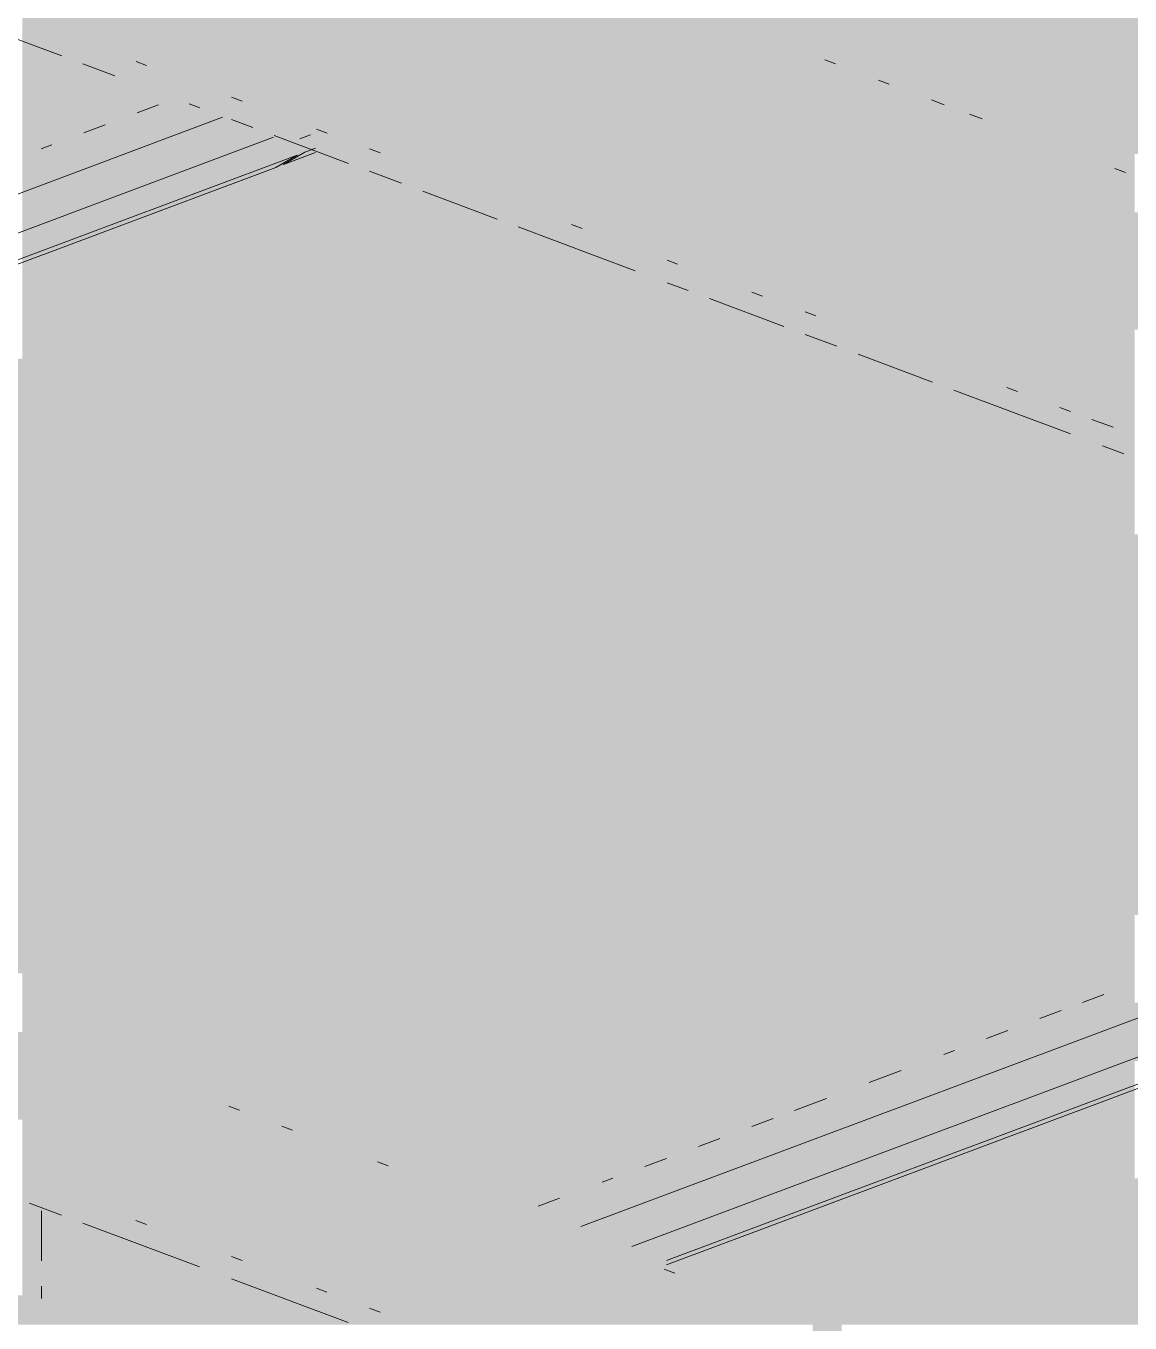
# Paper-space layout '03 3D Building and Roof' of a CAD drawing. Header units: millimetres. Extents: x 5 to 415, y 5 to 292.
# Drawn here: x 116.59 to 123.06, y 69.84 to 77.43 of the extents above; entities that cross this region are included whole.
import ezdxf

# ---------------------------------------------------------------- set-up
doc = ezdxf.new("R2010")
doc.units = ezdxf.units.MM
doc.layers.add('EXISTING', color=7, linetype='Continuous')
doc.layers.add('IMAGES', color=7, linetype='Continuous')

# ---------------------------------------------------------------- blocks, each defined once
blk = doc.blocks.new('SHEET_03')
at = {"layer": 'EXISTING', "color": 250, "lineweight": 9}
for p, q in [((116.8033, 77.259), (116.368, 77.4221)), ((117.1141, 77.1426), (116.9276, 77.2124)), ((117.2385, 77.2271), (117.3007, 77.2038)), ((121.3337, 77.2124), (121.2707, 77.236)), ((121.6482, 77.0946), (121.5853, 77.1181)), ((117.2455, 76.9255), (117.3705, 76.9723)), ((117.6116, 76.9562), (117.5494, 76.9795)), ((117.7981, 77.0175), (117.8603, 76.9942)), ((121.8967, 77.0015), (121.9708, 76.9737)), ((110.1225, 74.0445), (117.7454, 76.9001)), ((117.9225, 76.8398), (117.7981, 76.8863)), ((122.1189, 76.9182), (122.193, 76.8905)), ((116.9331, 76.8085), (117.058, 76.8553)), ((118.2955, 76.8311), (118.3577, 76.8078)), ((118.043, 76.7831), (110.4826, 73.951)), ((116.6831, 76.7149), (116.7456, 76.7383)), ((118.4821, 76.6301), (118.0468, 76.7932)), ((118.1976, 76.7745), (118.2601, 76.7979)), ((110.6223, 73.8464), (118.1827, 76.6786)), ((118.1827, 76.6786), (118.0578, 76.6063)), ((118.1022, 76.623), (118.2272, 76.6952)), ((118.1022, 76.623), (118.2896, 76.6932)), ((118.2272, 76.6952), (118.2897, 76.7186)), ((118.6064, 76.7147), (118.6686, 76.6914)), ((110.6848, 73.8444), (118.0578, 76.6063)), ((118.7929, 76.5137), (118.6064, 76.5836)), ((123.0322, 76.5761), (122.9693, 76.5997)), ((119.3525, 76.304), (118.9173, 76.4671)), ((119.7878, 76.2721), (119.85, 76.2488)), ((120.1609, 76.0012), (119.4769, 76.2575)), ((120.3474, 76.0625), (120.4096, 76.0392)), ((120.4717, 75.8848), (120.3474, 75.9314)), ((121.0313, 75.6752), (120.5961, 75.8382)), ((120.8448, 75.8761), (120.907, 75.8528)), ((121.1557, 75.7597), (121.2179, 75.7364)), ((121.3422, 75.5587), (121.1557, 75.6286)), ((121.9018, 75.3491), (121.4666, 75.5121)), ((122.7101, 75.0463), (122.0262, 75.3025)), ((122.3371, 75.3171), (122.3993, 75.2938)), ((122.648, 75.2007), (122.7101, 75.1774)), ((122.8345, 75.1308), (122.9589, 75.0842)), ((123.021, 74.9298), (122.8967, 74.9764)), ((119.8436, 70.4029), (127.529, 73.2819)), ((127.8267, 73.165), (120.1413, 70.286)), ((120.3435, 70.2048), (127.9039, 73.037)), ((120.3435, 70.1794), (127.7789, 72.9647)), ((122.7803, 71.7157), (122.9053, 71.7625)), ((122.5304, 71.6221), (122.6553, 71.6689)), ((122.2179, 71.505), (122.3429, 71.5518)), ((121.968, 71.4114), (122.0305, 71.4348)), ((121.5306, 71.2476), (121.7181, 71.3178)), ((117.8443, 71.0846), (117.7821, 71.1079)), ((121.0933, 71.0837), (121.2807, 71.1539)), ((120.8433, 70.9901), (120.9683, 71.0369)), ((118.1552, 70.9681), (118.093, 70.9914)), ((120.5309, 70.8731), (120.6559, 70.9199)), ((120.2185, 70.756), (120.3435, 70.8028)), ((118.7148, 70.7585), (118.6526, 70.7818)), ((119.9686, 70.6624), (120.0311, 70.6858)), ((116.8021, 70.4699), (116.6156, 70.5398)), ((119.5937, 70.522), (119.7186, 70.5688)), ((116.6844, 70.4947), (116.6844, 70.2017)), ((117.6104, 70.1671), (116.9264, 70.4233)), ((117.2373, 70.438), (117.2995, 70.4147)), ((117.7969, 70.2284), (117.8591, 70.2051)), ((120.3936, 70.1296), (120.3314, 70.1529)), ((116.6844, 70.0551), (116.6844, 69.9819)), ((118.4809, 69.841), (117.7969, 70.0972)), ((118.2944, 70.042), (118.3565, 70.0187)), ((118.6052, 69.9256), (118.6674, 69.9023))]:
    blk.add_line(p, q, dxfattribs=at)
at = {"layer": 'IMAGES', "color": 7}
for points in [[(121.7136, 77.3714), (121.885, 77.3714), (121.7136, 77.7143), (121.885, 77.7143)], [(116.5727, 77.3714), (116.9155, 77.3714), (116.5727, 77.5429), (116.9155, 77.5429)], [(116.9155, 77.3714), (117.0868, 77.3714), (116.9155, 77.5429), (117.0868, 77.5429)], [(117.0868, 77.3714), (117.2582, 77.3714), (117.0868, 77.5429), (117.2582, 77.5429)], [(117.2582, 77.3714), (117.7723, 77.3714), (117.2582, 77.5429), (117.7723, 77.5429)], [(117.7723, 77.2), (117.9436, 77.2), (117.7723, 77.5429), (117.9436, 77.5429)], [(117.9436, 77.3714), (119.6573, 77.3714), (117.9436, 77.5429), (119.6573, 77.5429)], [(119.6573, 77.3714), (119.8286, 77.3714), (119.6573, 77.5429), (119.8286, 77.5429)], [(119.8286, 77.3714), (120, 77.3714), (119.8286, 77.5429), (120, 77.5429)], [(120, 77.3714), (120.1714, 77.3714), (120, 77.5429), (120.1714, 77.5429)], [(120.1714, 77.3714), (120.3427, 77.3714), (120.1714, 77.5429), (120.3427, 77.5429)], [(120.3427, 77.3714), (120.5141, 77.3714), (120.3427, 77.5429), (120.5141, 77.5429)], [(120.5141, 77.3714), (120.6855, 77.3714), (120.5141, 77.5429), (120.6855, 77.5429)], [(120.6855, 77.3714), (120.8568, 77.3714), (120.6855, 77.5429), (120.8568, 77.5429)], [(120.8568, 77.3714), (121.0282, 77.3714), (120.8568, 77.5429), (121.0282, 77.5429)], [(121.0282, 77.3714), (121.5423, 77.3714), (121.0282, 77.5429), (121.5423, 77.5429)], [(121.5423, 77.3714), (121.7136, 77.3714), (121.5423, 77.5429), (121.7136, 77.5429)], [(121.885, 77.3714), (122.2277, 77.3714), (121.885, 77.5429), (122.2277, 77.5429)], [(122.2277, 77.3714), (122.3991, 77.3714), (122.2277, 77.5429), (122.3991, 77.5429)], [(122.3991, 77.2), (124.2841, 77.2), (122.3991, 77.5429), (124.2841, 77.5429)], [(116.5727, 77.2), (116.7441, 77.2), (116.5727, 77.3714), (116.7441, 77.3714)], [(116.7441, 77.2), (116.9155, 77.2), (116.7441, 77.3714), (116.9155, 77.3714)], [(116.9155, 77.2), (117.0868, 77.2), (116.9155, 77.3714), (117.0868, 77.3714)], [(117.0868, 77.2), (117.2582, 77.2), (117.0868, 77.3714), (117.2582, 77.3714)], [(117.2582, 77.2), (117.4296, 77.2), (117.2582, 77.3714), (117.4296, 77.3714)], [(117.4296, 77.2), (117.6009, 77.2), (117.4296, 77.3714), (117.6009, 77.3714)], [(117.6009, 77.2), (117.7723, 77.2), (117.6009, 77.3714), (117.7723, 77.3714)], [(117.9436, 77.2), (118.115, 77.2), (117.9436, 77.3714), (118.115, 77.3714)], [(118.115, 77.2), (118.2864, 77.2), (118.115, 77.3714), (118.2864, 77.3714)], [(118.2864, 77.2), (118.4577, 77.2), (118.2864, 77.3714), (118.4577, 77.3714)], [(118.4577, 77.2), (120, 77.2), (118.4577, 77.3714), (120, 77.3714)], [(120, 77.2), (120.1714, 77.2), (120, 77.3714), (120.1714, 77.3714)], [(120.1714, 77.2), (120.3427, 77.2), (120.1714, 77.3714), (120.3427, 77.3714)], [(120.3427, 77.2), (120.5141, 77.2), (120.3427, 77.3714), (120.5141, 77.3714)], [(120.5141, 77.2), (120.6855, 77.2), (120.5141, 77.3714), (120.6855, 77.3714)], [(120.6855, 77.2), (121.0282, 77.2), (120.6855, 77.3714), (121.0282, 77.3714)], [(121.0282, 77.2), (121.3709, 77.2), (121.0282, 77.3714), (121.3709, 77.3714)], [(121.3709, 77.2), (121.5423, 77.2), (121.3709, 77.3714), (121.5423, 77.3714)], [(121.5423, 77.2), (121.885, 77.2), (121.5423, 77.3714), (121.885, 77.3714)], [(121.885, 77.2), (122.0564, 77.2), (121.885, 77.3714), (122.0564, 77.3714)], [(122.0564, 77.2), (122.2277, 77.2), (122.0564, 77.3714), (122.2277, 77.3714)], [(122.2277, 77.2), (122.3991, 77.2), (122.2277, 77.3714), (122.3991, 77.3714)], [(116.5727, 77.0286), (116.9155, 77.0286), (116.5727, 77.2), (116.9155, 77.2)], [(116.9155, 77.0286), (117.2582, 77.0286), (116.9155, 77.2), (117.2582, 77.2)], [(117.2582, 77.0286), (117.6009, 77.0286), (117.2582, 77.2), (117.6009, 77.2)], [(117.6009, 77.0286), (117.7723, 77.0286), (117.6009, 77.2), (117.7723, 77.2)], [(117.7723, 77.0286), (117.9436, 77.0286), (117.7723, 77.2), (117.9436, 77.2)], [(117.9436, 77.0286), (118.6291, 77.0286), (117.9436, 77.2), (118.6291, 77.2)], [(118.6291, 77.0286), (118.8005, 77.0286), (118.6291, 77.2), (118.8005, 77.2)], [(118.8005, 77.0286), (118.9718, 77.0286), (118.8005, 77.2), (118.9718, 77.2)], [(118.9718, 77.0286), (120.6855, 77.0286), (118.9718, 77.2), (120.6855, 77.2)], [(120.6855, 77.0286), (120.8568, 77.0286), (120.6855, 77.2), (120.8568, 77.2)], [(120.8568, 77.0286), (121.0282, 77.0286), (120.8568, 77.2), (121.0282, 77.2)], [(121.0282, 77.0286), (121.1995, 77.0286), (121.0282, 77.2), (121.1995, 77.2)], [(121.1995, 77.0286), (121.3709, 77.0286), (121.1995, 77.2), (121.3709, 77.2)], [(121.3709, 77.0286), (121.885, 77.0286), (121.3709, 77.2), (121.885, 77.2)], [(121.885, 77.0286), (122.0564, 77.0286), (121.885, 77.2), (122.0564, 77.2)], [(122.0564, 77.0286), (122.2277, 77.0286), (122.0564, 77.2), (122.2277, 77.2)], [(122.2277, 77.0286), (124.2841, 77.0286), (122.2277, 77.2), (124.2841, 77.2)], [(116.5727, 76.8571), (116.7441, 76.8571), (116.5727, 77.0286), (116.7441, 77.0286)], [(116.7441, 76.8571), (117.0868, 76.8571), (116.7441, 77.0286), (117.0868, 77.0286)], [(117.0868, 76.8571), (117.2582, 76.8571), (117.0868, 77.0286), (117.2582, 77.0286)], [(117.2582, 76.8571), (117.4296, 76.8571), (117.2582, 77.0286), (117.4296, 77.0286)], [(117.4296, 76.8571), (117.6009, 76.8571), (117.4296, 77.0286), (117.6009, 77.0286)], [(117.6009, 76.8571), (117.7723, 76.8571), (117.6009, 77.0286), (117.7723, 77.0286)], [(117.7723, 76.8571), (117.9436, 76.8571), (117.7723, 77.0286), (117.9436, 77.0286)], [(117.9436, 76.8571), (118.2864, 76.8571), (117.9436, 77.0286), (118.2864, 77.0286)], [(118.2864, 76.8571), (118.4577, 76.8571), (118.2864, 77.0286), (118.4577, 77.0286)], [(118.4577, 76.8571), (118.6291, 76.8571), (118.4577, 77.0286), (118.6291, 77.0286)], [(118.6291, 76.8571), (118.9718, 76.8571), (118.6291, 77.0286), (118.9718, 77.0286)], [(118.9718, 76.6857), (119.1432, 76.6857), (118.9718, 77.0286), (119.1432, 77.0286)], [(119.1432, 76.8571), (119.3145, 76.8571), (119.1432, 77.0286), (119.3145, 77.0286)], [(119.3145, 76.8571), (121.0282, 76.8571), (119.3145, 77.0286), (121.0282, 77.0286)], [(121.0282, 76.8571), (121.1995, 76.8571), (121.0282, 77.0286), (121.1995, 77.0286)], [(121.1995, 76.8571), (121.3709, 76.8571), (121.1995, 77.0286), (121.3709, 77.0286)], [(121.3709, 76.8571), (121.5423, 76.8571), (121.3709, 77.0286), (121.5423, 77.0286)], [(121.5423, 76.8571), (121.7136, 76.8571), (121.5423, 77.0286), (121.7136, 77.0286)], [(121.7136, 76.8571), (121.885, 76.8571), (121.7136, 77.0286), (121.885, 77.0286)], [(121.885, 76.8571), (122.0564, 76.8571), (121.885, 77.0286), (122.0564, 77.0286)], [(122.0564, 76.8571), (122.2277, 76.8571), (122.0564, 77.0286), (122.2277, 77.0286)], [(122.2277, 76.8571), (122.3991, 76.8571), (122.2277, 77.0286), (122.3991, 77.0286)], [(122.3991, 76.8571), (122.5704, 76.8571), (122.3991, 77.0286), (122.5704, 77.0286)], [(122.5704, 76.8571), (122.7418, 76.8571), (122.5704, 77.0286), (122.7418, 77.0286)], [(122.7418, 76.8571), (124.2841, 76.8571), (122.7418, 77.0286), (124.2841, 77.0286)], [(116.5727, 76.6857), (116.9155, 76.6857), (116.5727, 76.8571), (116.9155, 76.8571)], [(116.9155, 76.6857), (117.0868, 76.6857), (116.9155, 76.8571), (117.0868, 76.8571)], [(117.0868, 76.6857), (117.4296, 76.6857), (117.0868, 76.8571), (117.4296, 76.8571)], [(117.4296, 76.5143), (117.7723, 76.5143), (117.4296, 76.8571), (117.7723, 76.8571)], [(117.7723, 76.6857), (117.9436, 76.6857), (117.7723, 76.8571), (117.9436, 76.8571)], [(117.9436, 76.6857), (118.115, 76.6857), (117.9436, 76.8571), (118.115, 76.8571)], [(118.115, 76.6857), (118.2864, 76.6857), (118.115, 76.8571), (118.2864, 76.8571)], [(118.2864, 76.6857), (118.4577, 76.6857), (118.2864, 76.8571), (118.4577, 76.8571)], [(118.4577, 76.6857), (118.6291, 76.6857), (118.4577, 76.8571), (118.6291, 76.8571)], [(118.6291, 76.6857), (118.8005, 76.6857), (118.6291, 76.8571), (118.8005, 76.8571)], [(118.8005, 76.6857), (118.9718, 76.6857), (118.8005, 76.8571), (118.9718, 76.8571)], [(119.1432, 76.6857), (119.4859, 76.6857), (119.1432, 76.8571), (119.4859, 76.8571)], [(119.4859, 76.6857), (119.6573, 76.6857), (119.4859, 76.8571), (119.6573, 76.8571)], [(119.6573, 76.6857), (119.8286, 76.6857), (119.6573, 76.8571), (119.8286, 76.8571)], [(119.8286, 76.6857), (121.5423, 76.6857), (119.8286, 76.8571), (121.5423, 76.8571)], [(121.5423, 76.6857), (121.7136, 76.6857), (121.5423, 76.8571), (121.7136, 76.8571)], [(121.7136, 76.6857), (121.885, 76.6857), (121.7136, 76.8571), (121.885, 76.8571)], [(121.885, 76.6857), (122.0564, 76.6857), (121.885, 76.8571), (122.0564, 76.8571)], [(122.0564, 76.6857), (122.2277, 76.6857), (122.0564, 76.8571), (122.2277, 76.8571)], [(122.2277, 76.6857), (122.5704, 76.6857), (122.2277, 76.8571), (122.5704, 76.8571)], [(122.5704, 76.5143), (122.7418, 76.5143), (122.5704, 76.8571), (122.7418, 76.8571)], [(122.7418, 76.6857), (122.9132, 76.6857), (122.7418, 76.8571), (122.9132, 76.8571)], [(122.9132, 76.6857), (123.2559, 76.6857), (122.9132, 76.8571), (123.2559, 76.8571)], [(116.5727, 76.5143), (116.7441, 76.5143), (116.5727, 76.6857), (116.7441, 76.6857)], [(116.7441, 76.5143), (117.0868, 76.5143), (116.7441, 76.6857), (117.0868, 76.6857)], [(117.0868, 76.5143), (117.2582, 76.5143), (117.0868, 76.6857), (117.2582, 76.6857)], [(117.2582, 76.5143), (117.4296, 76.5143), (117.2582, 76.6857), (117.4296, 76.6857)], [(117.7723, 76.5143), (118.2864, 76.5143), (117.7723, 76.6857), (118.2864, 76.6857)], [(118.2864, 76.5143), (118.9718, 76.5143), (118.2864, 76.6857), (118.9718, 76.6857)], [(118.9718, 76.5143), (119.1432, 76.5143), (118.9718, 76.6857), (119.1432, 76.6857)], [(119.1432, 76.5143), (119.3145, 76.5143), (119.1432, 76.6857), (119.3145, 76.6857)], [(119.3145, 76.5143), (119.4859, 76.5143), (119.3145, 76.6857), (119.4859, 76.6857)], [(119.4859, 76.5143), (120, 76.5143), (119.4859, 76.6857), (120, 76.6857)], [(120, 76.5143), (120.1714, 76.5143), (120, 76.6857), (120.1714, 76.6857)], [(120.1714, 76.5143), (120.3427, 76.5143), (120.1714, 76.6857), (120.3427, 76.6857)], [(120.3427, 76.5143), (121.885, 76.5143), (120.3427, 76.6857), (121.885, 76.6857)], [(121.885, 76.5143), (122.3991, 76.5143), (121.885, 76.6857), (122.3991, 76.6857)], [(122.3991, 76.5143), (122.5704, 76.5143), (122.3991, 76.6857), (122.5704, 76.6857)], [(122.7418, 76.5143), (122.9132, 76.5143), (122.7418, 76.6857), (122.9132, 76.6857)], [(122.9132, 76.5143), (123.0845, 76.5143), (122.9132, 76.6857), (123.0845, 76.6857)], [(116.5727, 76.3429), (117.4296, 76.3429), (116.5727, 76.5143), (117.4296, 76.5143)], [(117.4296, 76.3429), (117.6009, 76.3429), (117.4296, 76.5143), (117.6009, 76.5143)], [(117.6009, 76.3429), (117.7723, 76.3429), (117.6009, 76.5143), (117.7723, 76.5143)], [(117.7723, 76.3429), (118.115, 76.3429), (117.7723, 76.5143), (118.115, 76.5143)], [(118.115, 76.3429), (118.2864, 76.3429), (118.115, 76.5143), (118.2864, 76.5143)], [(118.2864, 76.3429), (118.4577, 76.3429), (118.2864, 76.5143), (118.4577, 76.5143)], [(118.4577, 76.3429), (118.6291, 76.3429), (118.4577, 76.5143), (118.6291, 76.5143)], [(118.6291, 76.3429), (118.9718, 76.3429), (118.6291, 76.5143), (118.9718, 76.5143)], [(118.9718, 76.3429), (119.1432, 76.3429), (118.9718, 76.5143), (119.1432, 76.5143)], [(119.1432, 76.3429), (119.3145, 76.3429), (119.1432, 76.5143), (119.3145, 76.5143)], [(119.3145, 76.3429), (119.4859, 76.3429), (119.3145, 76.5143), (119.4859, 76.5143)], [(119.4859, 76.3429), (119.6573, 76.3429), (119.4859, 76.5143), (119.6573, 76.5143)], [(119.6573, 76.3429), (119.8286, 76.3429), (119.6573, 76.5143), (119.8286, 76.5143)], [(119.8286, 76.3429), (120.1714, 76.3429), (119.8286, 76.5143), (120.1714, 76.5143)], [(120.1714, 76.3429), (120.3427, 76.3429), (120.1714, 76.5143), (120.3427, 76.5143)], [(120.3427, 76.3429), (120.5141, 76.3429), (120.3427, 76.5143), (120.5141, 76.5143)], [(120.5141, 76.3429), (120.6855, 76.3429), (120.5141, 76.5143), (120.6855, 76.5143)], [(120.6855, 76.3429), (122.3991, 76.3429), (120.6855, 76.5143), (122.3991, 76.5143)], [(122.3991, 76.3429), (122.7418, 76.3429), (122.3991, 76.5143), (122.7418, 76.5143)], [(122.7418, 76.3429), (122.9132, 76.3429), (122.7418, 76.5143), (122.9132, 76.5143)], [(122.9132, 76.3429), (123.0845, 76.3429), (122.9132, 76.5143), (123.0845, 76.5143)], [(116.5727, 76.1714), (116.7441, 76.1714), (116.5727, 76.3429), (116.7441, 76.3429)], [(116.7441, 76.1714), (117.0868, 76.1714), (116.7441, 76.3429), (117.0868, 76.3429)], [(117.0868, 76.1714), (117.2582, 76.1714), (117.0868, 76.3429), (117.2582, 76.3429)], [(117.2582, 76.1714), (117.4296, 76.1714), (117.2582, 76.3429), (117.4296, 76.3429)], [(117.4296, 76.1714), (117.6009, 76.1714), (117.4296, 76.3429), (117.6009, 76.3429)], [(117.6009, 76.1714), (117.7723, 76.1714), (117.6009, 76.3429), (117.7723, 76.3429)], [(117.7723, 76.1714), (117.9436, 76.1714), (117.7723, 76.3429), (117.9436, 76.3429)], [(117.9436, 76.1714), (118.115, 76.1714), (117.9436, 76.3429), (118.115, 76.3429)], [(118.115, 76.1714), (118.2864, 76.1714), (118.115, 76.3429), (118.2864, 76.3429)], [(118.2864, 76.1714), (118.4577, 76.1714), (118.2864, 76.3429), (118.4577, 76.3429)], [(118.4577, 76.1714), (118.6291, 76.1714), (118.4577, 76.3429), (118.6291, 76.3429)], [(118.6291, 76.1714), (118.8005, 76.1714), (118.6291, 76.3429), (118.8005, 76.3429)], [(118.8005, 76.1714), (119.1432, 76.1714), (118.8005, 76.3429), (119.1432, 76.3429)], [(119.1432, 76.1714), (119.3145, 76.1714), (119.1432, 76.3429), (119.3145, 76.3429)], [(119.3145, 76.1714), (119.4859, 76.1714), (119.3145, 76.3429), (119.4859, 76.3429)], [(119.4859, 76.1714), (119.8286, 76.1714), (119.4859, 76.3429), (119.8286, 76.3429)], [(119.8286, 76.1714), (120, 76.1714), (119.8286, 76.3429), (120, 76.3429)], [(120, 76.1714), (120.1714, 76.1714), (120, 76.3429), (120.1714, 76.3429)], [(120.1714, 76.1714), (120.5141, 76.1714), (120.1714, 76.3429), (120.5141, 76.3429)], [(120.5141, 76.1714), (120.8568, 76.1714), (120.5141, 76.3429), (120.8568, 76.3429)], [(120.8568, 76.1714), (121.1995, 76.1714), (120.8568, 76.3429), (121.1995, 76.3429)], [(121.1995, 76.1714), (122.9132, 76.1714), (121.1995, 76.3429), (122.9132, 76.3429)], [(122.9132, 76.1714), (123.2559, 76.1714), (122.9132, 76.3429), (123.2559, 76.3429)], [(116.5727, 76), (116.9155, 76), (116.5727, 76.1714), (116.9155, 76.1714)], [(116.9155, 76), (117.0868, 76), (116.9155, 76.1714), (117.0868, 76.1714)], [(117.0868, 76), (117.2582, 76), (117.0868, 76.1714), (117.2582, 76.1714)], [(117.2582, 76), (117.6009, 76), (117.2582, 76.1714), (117.6009, 76.1714)], [(117.6009, 76), (117.9436, 76), (117.6009, 76.1714), (117.9436, 76.1714)], [(117.9436, 76), (118.8005, 76), (117.9436, 76.1714), (118.8005, 76.1714)], [(118.8005, 76), (119.1432, 76), (118.8005, 76.1714), (119.1432, 76.1714)], [(119.1432, 76), (119.4859, 76), (119.1432, 76.1714), (119.4859, 76.1714)], [(119.4859, 76), (119.6573, 76), (119.4859, 76.1714), (119.6573, 76.1714)], [(119.6573, 76), (119.8286, 76), (119.6573, 76.1714), (119.8286, 76.1714)], [(119.8286, 76), (120, 76), (119.8286, 76.1714), (120, 76.1714)], [(120, 75.8286), (120.1714, 75.8286), (120, 76.1714), (120.1714, 76.1714)], [(120.1714, 76), (120.3427, 76), (120.1714, 76.1714), (120.3427, 76.1714)], [(120.3427, 76), (120.5141, 76), (120.3427, 76.1714), (120.5141, 76.1714)], [(120.5141, 76), (120.6855, 76), (120.5141, 76.1714), (120.6855, 76.1714)], [(120.6855, 76), (121.0282, 76), (120.6855, 76.1714), (121.0282, 76.1714)], [(121.0282, 76), (121.3709, 76), (121.0282, 76.1714), (121.3709, 76.1714)], [(121.3709, 76), (121.5423, 76), (121.3709, 76.1714), (121.5423, 76.1714)], [(121.5423, 76), (123.2559, 76), (121.5423, 76.1714), (123.2559, 76.1714)], [(116.5727, 75.8286), (116.7441, 75.8286), (116.5727, 76), (116.7441, 76)], [(116.7441, 75.8286), (116.9155, 75.8286), (116.7441, 76), (116.9155, 76)], [(116.9155, 75.8286), (117.0868, 75.8286), (116.9155, 76), (117.0868, 76)], [(117.0868, 75.8286), (117.2582, 75.8286), (117.0868, 76), (117.2582, 76)], [(117.2582, 75.8286), (119.4859, 75.8286), (117.2582, 76), (119.4859, 76)], [(119.4859, 75.8286), (119.6573, 75.8286), (119.4859, 76), (119.6573, 76)], [(119.6573, 75.8286), (120, 75.8286), (119.6573, 76), (120, 76)], [(120.1714, 75.8286), (120.3427, 75.8286), (120.1714, 76), (120.3427, 76)], [(120.3427, 75.8286), (120.5141, 75.8286), (120.3427, 76), (120.5141, 76)], [(120.5141, 75.8286), (120.6855, 75.8286), (120.5141, 76), (120.6855, 76)], [(120.6855, 75.8286), (121.0282, 75.8286), (120.6855, 76), (121.0282, 76)], [(121.0282, 75.8286), (121.5423, 75.8286), (121.0282, 76), (121.5423, 76)], [(121.5423, 75.8286), (121.7136, 75.8286), (121.5423, 76), (121.7136, 76)], [(121.7136, 75.8286), (122.0564, 75.8286), (121.7136, 76), (122.0564, 76)], [(122.0564, 75.8286), (123.77, 75.8286), (122.0564, 76), (123.77, 76)], [(116.5727, 75.6571), (116.7441, 75.6571), (116.5727, 75.8286), (116.7441, 75.8286)], [(116.7441, 75.6571), (120, 75.6571), (116.7441, 75.8286), (120, 75.8286)], [(120, 75.6571), (120.1714, 75.6571), (120, 75.8286), (120.1714, 75.8286)], [(120.1714, 75.6571), (120.3427, 75.6571), (120.1714, 75.8286), (120.3427, 75.8286)], [(120.3427, 75.6571), (120.5141, 75.6571), (120.3427, 75.8286), (120.5141, 75.8286)], [(120.5141, 75.6571), (120.6855, 75.6571), (120.5141, 75.8286), (120.6855, 75.8286)], [(120.6855, 75.6571), (120.8568, 75.6571), (120.6855, 75.8286), (120.8568, 75.8286)], [(120.8568, 75.6571), (121.1995, 75.6571), (120.8568, 75.8286), (121.1995, 75.8286)], [(121.1995, 75.6571), (121.3709, 75.6571), (121.1995, 75.8286), (121.3709, 75.8286)], [(121.3709, 75.6571), (121.5423, 75.6571), (121.3709, 75.8286), (121.5423, 75.8286)], [(121.5423, 75.6571), (121.7136, 75.6571), (121.5423, 75.8286), (121.7136, 75.8286)], [(121.7136, 75.6571), (122.2277, 75.6571), (121.7136, 75.8286), (122.2277, 75.8286)], [(122.2277, 75.6571), (122.3991, 75.6571), (122.2277, 75.8286), (122.3991, 75.8286)], [(122.3991, 75.6571), (122.5704, 75.6571), (122.3991, 75.8286), (122.5704, 75.8286)], [(122.5704, 75.6571), (124.2841, 75.6571), (122.5704, 75.8286), (124.2841, 75.8286)], [(116.5727, 75.4857), (120.3427, 75.4857), (116.5727, 75.6571), (120.3427, 75.6571)], [(120.3427, 75.4857), (120.5141, 75.4857), (120.3427, 75.6571), (120.5141, 75.6571)], [(120.5141, 75.4857), (120.6855, 75.4857), (120.5141, 75.6571), (120.6855, 75.6571)], [(120.6855, 75.4857), (120.8568, 75.4857), (120.6855, 75.6571), (120.8568, 75.6571)], [(120.8568, 75.4857), (121.0282, 75.4857), (120.8568, 75.6571), (121.0282, 75.6571)], [(121.0282, 75.4857), (121.1995, 75.4857), (121.0282, 75.6571), (121.1995, 75.6571)], [(121.1995, 75.4857), (121.3709, 75.4857), (121.1995, 75.6571), (121.3709, 75.6571)], [(121.3709, 75.4857), (121.5423, 75.4857), (121.3709, 75.6571), (121.5423, 75.6571)], [(121.5423, 75.4857), (121.7136, 75.4857), (121.5423, 75.6571), (121.7136, 75.6571)], [(121.7136, 75.4857), (122.0564, 75.4857), (121.7136, 75.6571), (122.0564, 75.6571)], [(122.0564, 75.4857), (122.2277, 75.4857), (122.0564, 75.6571), (122.2277, 75.6571)], [(122.2277, 75.4857), (122.5704, 75.4857), (122.2277, 75.6571), (122.5704, 75.6571)], [(122.5704, 75.4857), (122.7418, 75.4857), (122.5704, 75.6571), (122.7418, 75.6571)], [(122.7418, 75.4857), (122.9132, 75.4857), (122.7418, 75.6571), (122.9132, 75.6571)], [(122.9132, 75.4857), (123.0845, 75.4857), (122.9132, 75.6571), (123.0845, 75.6571)], [(115.8873, 75.3143), (120.8568, 75.3143), (115.8873, 75.4857), (120.8568, 75.4857)], [(120.8568, 75.3143), (121.0282, 75.3143), (120.8568, 75.4857), (121.0282, 75.4857)], [(121.0282, 75.3143), (121.3709, 75.3143), (121.0282, 75.4857), (121.3709, 75.4857)], [(121.3709, 75.3143), (121.5423, 75.3143), (121.3709, 75.4857), (121.5423, 75.4857)], [(121.5423, 75.3143), (121.7136, 75.3143), (121.5423, 75.4857), (121.7136, 75.4857)], [(121.7136, 75.3143), (121.885, 75.3143), (121.7136, 75.4857), (121.885, 75.4857)], [(121.885, 75.3143), (122.0564, 75.3143), (121.885, 75.4857), (122.0564, 75.4857)], [(122.0564, 75.3143), (122.2277, 75.3143), (122.0564, 75.4857), (122.2277, 75.4857)], [(122.2277, 75.3143), (122.5704, 75.3143), (122.2277, 75.4857), (122.5704, 75.4857)], [(122.5704, 75.3143), (122.7418, 75.3143), (122.5704, 75.4857), (122.7418, 75.4857)], [(122.7418, 75.3143), (123.0845, 75.3143), (122.7418, 75.4857), (123.0845, 75.4857)], [(115.5446, 75.1429), (121.0282, 75.1429), (115.5446, 75.3143), (121.0282, 75.3143)], [(121.0282, 75.1429), (121.3709, 75.1429), (121.0282, 75.3143), (121.3709, 75.3143)], [(121.3709, 75.1429), (121.7136, 75.1429), (121.3709, 75.3143), (121.7136, 75.3143)], [(121.7136, 75.1429), (121.885, 75.1429), (121.7136, 75.3143), (121.885, 75.3143)], [(121.885, 75.1429), (122.0564, 75.1429), (121.885, 75.3143), (122.0564, 75.3143)], [(122.0564, 75.1429), (122.2277, 75.1429), (122.0564, 75.3143), (122.2277, 75.3143)], [(122.2277, 74.9714), (122.3991, 74.9714), (122.2277, 75.3143), (122.3991, 75.3143)], [(122.3991, 75.1429), (122.5704, 75.1429), (122.3991, 75.3143), (122.5704, 75.3143)], [(122.5704, 75.1429), (122.7418, 75.1429), (122.5704, 75.3143), (122.7418, 75.3143)], [(122.7418, 75.1429), (123.0845, 75.1429), (122.7418, 75.3143), (123.0845, 75.3143)], [(115.0305, 74.9714), (121.7136, 74.9714), (115.0305, 75.1429), (121.7136, 75.1429)], [(121.7136, 74.9714), (121.885, 74.9714), (121.7136, 75.1429), (121.885, 75.1429)], [(121.885, 74.9714), (122.2277, 74.9714), (121.885, 75.1429), (122.2277, 75.1429)], [(122.3991, 74.9714), (122.5704, 74.9714), (122.3991, 75.1429), (122.5704, 75.1429)], [(122.5704, 74.9714), (122.9132, 74.9714), (122.5704, 75.1429), (122.9132, 75.1429)], [(122.9132, 74.8), (123.0845, 74.8), (122.9132, 75.1429), (123.0845, 75.1429)], [(114.5164, 74.8), (122.2277, 74.8), (114.5164, 74.9714), (122.2277, 74.9714)], [(122.2277, 74.8), (122.5704, 74.8), (122.2277, 74.9714), (122.5704, 74.9714)], [(122.5704, 74.8), (122.9132, 74.8), (122.5704, 74.9714), (122.9132, 74.9714)], [(114.1737, 74.6286), (122.5704, 74.6286), (114.1737, 74.8), (122.5704, 74.8)], [(122.5704, 74.6286), (122.9132, 74.6286), (122.5704, 74.8), (122.9132, 74.8)], [(122.9132, 74.6286), (123.0845, 74.6286), (122.9132, 74.8), (123.0845, 74.8)], [(113.6596, 74.4571), (123.0845, 74.4571), (113.6596, 74.6286), (123.0845, 74.6286)], [(113.3168, 74.2857), (123.4273, 74.2857), (113.3168, 74.4571), (123.4273, 74.4571)], [(112.8027, 74.1143), (123.9414, 74.1143), (112.8027, 74.2857), (123.9414, 74.2857)], [(112.2887, 73.9429), (124.4554, 73.9429), (112.2887, 74.1143), (124.4554, 74.1143)], [(111.9459, 73.7714), (124.7982, 73.7714), (111.9459, 73.9429), (124.7982, 73.9429)], [(111.7746, 73.6), (125.3123, 73.6), (111.7746, 73.7714), (125.3123, 73.7714)], [(112.1173, 73.4286), (125.8263, 73.4286), (112.1173, 73.6), (125.8263, 73.6)], [(112.46, 73.2571), (125.9977, 73.2571), (112.46, 73.4286), (125.9977, 73.4286)], [(113.1455, 73.0857), (125.655, 73.0857), (113.1455, 73.2571), (125.655, 73.2571)], [(113.3168, 72.9143), (125.1409, 72.9143), (113.3168, 73.0857), (125.1409, 73.0857)], [(114.0023, 72.7429), (124.7982, 72.7429), (114.0023, 72.9143), (124.7982, 72.9143)], [(114.345, 72.5714), (124.2841, 72.5714), (114.345, 72.7429), (124.2841, 72.7429)], [(114.8591, 72.4), (123.77, 72.4), (114.8591, 72.5714), (123.77, 72.5714)], [(115.3732, 72.2286), (123.2559, 72.2286), (115.3732, 72.4), (123.2559, 72.4)], [(115.7159, 72.0571), (122.9132, 72.0571), (115.7159, 72.2286), (122.9132, 72.2286)], [(122.9132, 72.0571), (123.0845, 72.0571), (122.9132, 72.2286), (123.0845, 72.2286)], [(116.23, 71.8857), (122.5704, 71.8857), (116.23, 72.0571), (122.5704, 72.0571)], [(122.5704, 71.7143), (122.7418, 71.7143), (122.5704, 72.0571), (122.7418, 72.0571)], [(122.7418, 71.8857), (122.9132, 71.8857), (122.7418, 72.0571), (122.9132, 72.0571)], [(122.9132, 71.7143), (123.0845, 71.7143), (122.9132, 72.0571), (123.0845, 72.0571)], [(116.5727, 71.5429), (116.7441, 71.5429), (116.5727, 71.8857), (116.7441, 71.8857)], [(116.7441, 71.7143), (116.9155, 71.7143), (116.7441, 71.8857), (116.9155, 71.8857)], [(116.9155, 71.7143), (121.885, 71.7143), (116.9155, 71.8857), (121.885, 71.8857)], [(121.885, 71.7143), (122.0564, 71.7143), (121.885, 71.8857), (122.0564, 71.8857)], [(122.0564, 71.7143), (122.3991, 71.7143), (122.0564, 71.8857), (122.3991, 71.8857)], [(122.3991, 71.7143), (122.5704, 71.7143), (122.3991, 71.8857), (122.5704, 71.8857)], [(122.7418, 71.7143), (122.9132, 71.7143), (122.7418, 71.8857), (122.9132, 71.8857)], [(116.7441, 71.3714), (116.9155, 71.3714), (116.7441, 71.7143), (116.9155, 71.7143)], [(116.9155, 71.5429), (117.0868, 71.5429), (116.9155, 71.7143), (117.0868, 71.7143)], [(117.0868, 71.5429), (121.5423, 71.5429), (117.0868, 71.7143), (121.5423, 71.7143)], [(121.5423, 71.5429), (121.885, 71.5429), (121.5423, 71.7143), (121.885, 71.7143)], [(121.885, 71.5429), (122.0564, 71.5429), (121.885, 71.7143), (122.0564, 71.7143)], [(122.0564, 71.5429), (122.3991, 71.5429), (122.0564, 71.7143), (122.3991, 71.7143)], [(122.3991, 71.5429), (122.5704, 71.5429), (122.3991, 71.7143), (122.5704, 71.7143)], [(122.5704, 71.5429), (122.7418, 71.5429), (122.5704, 71.7143), (122.7418, 71.7143)], [(122.7418, 71.5429), (123.5986, 71.5429), (122.7418, 71.7143), (123.5986, 71.7143)], [(116.4014, 71.3714), (116.7441, 71.3714), (116.4014, 71.5429), (116.7441, 71.5429)], [(116.9155, 71.3714), (117.0868, 71.3714), (116.9155, 71.5429), (117.0868, 71.5429)], [(117.0868, 71.3714), (117.2582, 71.3714), (117.0868, 71.5429), (117.2582, 71.5429)], [(117.2582, 71.3714), (117.4296, 71.3714), (117.2582, 71.5429), (117.4296, 71.5429)], [(117.4296, 71.3714), (117.6009, 71.3714), (117.4296, 71.5429), (117.6009, 71.5429)], [(117.6009, 71.3714), (121.0282, 71.3714), (117.6009, 71.5429), (121.0282, 71.5429)], [(121.0282, 71.3714), (121.1995, 71.3714), (121.0282, 71.5429), (121.1995, 71.5429)], [(121.1995, 71.3714), (121.3709, 71.3714), (121.1995, 71.5429), (121.3709, 71.5429)], [(121.3709, 71.2), (121.5423, 71.2), (121.3709, 71.5429), (121.5423, 71.5429)], [(121.5423, 71.3714), (121.7136, 71.3714), (121.5423, 71.5429), (121.7136, 71.5429)], [(121.7136, 71.3714), (121.885, 71.3714), (121.7136, 71.5429), (121.885, 71.5429)], [(121.885, 71.3714), (122.0564, 71.3714), (121.885, 71.5429), (122.0564, 71.5429)], [(122.0564, 71.3714), (122.2277, 71.3714), (122.0564, 71.5429), (122.2277, 71.5429)], [(122.2277, 71.3714), (122.3991, 71.3714), (122.2277, 71.5429), (122.3991, 71.5429)], [(122.3991, 71.3714), (122.9132, 71.3714), (122.3991, 71.5429), (122.9132, 71.5429)], [(122.9132, 71.3714), (123.4273, 71.3714), (122.9132, 71.5429), (123.4273, 71.5429)], [(115.3732, 71.2), (116.7441, 71.2), (115.3732, 71.3714), (116.7441, 71.3714)], [(116.7441, 71.2), (116.9155, 71.2), (116.7441, 71.3714), (116.9155, 71.3714)], [(116.9155, 71.2), (117.2582, 71.2), (116.9155, 71.3714), (117.2582, 71.3714)], [(117.2582, 71.2), (117.4296, 71.2), (117.2582, 71.3714), (117.4296, 71.3714)], [(117.4296, 71.2), (117.6009, 71.2), (117.4296, 71.3714), (117.6009, 71.3714)], [(117.6009, 71.2), (117.7723, 71.2), (117.6009, 71.3714), (117.7723, 71.3714)], [(117.7723, 71.2), (117.9436, 71.2), (117.7723, 71.3714), (117.9436, 71.3714)], [(117.9436, 71.2), (120.6855, 71.2), (117.9436, 71.3714), (120.6855, 71.3714)], [(120.6855, 71.2), (120.8568, 71.2), (120.6855, 71.3714), (120.8568, 71.3714)], [(120.8568, 71.2), (121.0282, 71.2), (120.8568, 71.3714), (121.0282, 71.3714)], [(121.0282, 71.2), (121.1995, 71.2), (121.0282, 71.3714), (121.1995, 71.3714)], [(121.1995, 71.2), (121.3709, 71.2), (121.1995, 71.3714), (121.3709, 71.3714)], [(121.5423, 70.8571), (121.885, 70.8571), (121.5423, 71.3714), (121.885, 71.3714)], [(121.885, 71.2), (122.0564, 71.2), (121.885, 71.3714), (122.0564, 71.3714)], [(122.0564, 71.2), (122.9132, 71.2), (122.0564, 71.3714), (122.9132, 71.3714)], [(122.9132, 71.0286), (123.0845, 71.0286), (122.9132, 71.3714), (123.0845, 71.3714)], [(116.23, 71.0286), (116.9155, 71.0286), (116.23, 71.2), (116.9155, 71.2)], [(116.9155, 71.0286), (117.0868, 71.0286), (116.9155, 71.2), (117.0868, 71.2)], [(117.0868, 71.0286), (117.6009, 71.0286), (117.0868, 71.2), (117.6009, 71.2)], [(117.6009, 71.0286), (117.7723, 71.0286), (117.6009, 71.2), (117.7723, 71.2)], [(117.7723, 71.0286), (117.9436, 71.0286), (117.7723, 71.2), (117.9436, 71.2)], [(117.9436, 71.0286), (118.115, 71.0286), (117.9436, 71.2), (118.115, 71.2)], [(118.115, 71.0286), (118.2864, 71.0286), (118.115, 71.2), (118.2864, 71.2)], [(118.2864, 71.0286), (118.4577, 71.0286), (118.2864, 71.2), (118.4577, 71.2)], [(118.4577, 71.0286), (120.1714, 71.0286), (118.4577, 71.2), (120.1714, 71.2)], [(120.1714, 71.0286), (120.5141, 71.0286), (120.1714, 71.2), (120.5141, 71.2)], [(120.5141, 71.0286), (120.8568, 71.0286), (120.5141, 71.2), (120.8568, 71.2)], [(120.8568, 71.0286), (121.0282, 71.0286), (120.8568, 71.2), (121.0282, 71.2)], [(121.0282, 71.0286), (121.1995, 71.0286), (121.0282, 71.2), (121.1995, 71.2)], [(121.1995, 71.0286), (121.3709, 71.0286), (121.1995, 71.2), (121.3709, 71.2)], [(121.3709, 71.0286), (121.5423, 71.0286), (121.3709, 71.2), (121.5423, 71.2)], [(121.885, 71.0286), (122.2277, 71.0286), (121.885, 71.2), (122.2277, 71.2)], [(122.2277, 71.0286), (122.7418, 71.0286), (122.2277, 71.2), (122.7418, 71.2)], [(122.7418, 71.0286), (122.9132, 71.0286), (122.7418, 71.2), (122.9132, 71.2)], [(116.5727, 70.8571), (117.6009, 70.8571), (116.5727, 71.0286), (117.6009, 71.0286)], [(117.6009, 70.8571), (117.7723, 70.8571), (117.6009, 71.0286), (117.7723, 71.0286)], [(117.7723, 70.8571), (117.9436, 70.8571), (117.7723, 71.0286), (117.9436, 71.0286)], [(117.9436, 70.8571), (118.115, 70.8571), (117.9436, 71.0286), (118.115, 71.0286)], [(118.115, 70.8571), (118.2864, 70.8571), (118.115, 71.0286), (118.2864, 71.0286)], [(118.2864, 70.8571), (118.4577, 70.8571), (118.2864, 71.0286), (118.4577, 71.0286)], [(118.4577, 70.8571), (118.6291, 70.8571), (118.4577, 71.0286), (118.6291, 71.0286)], [(118.6291, 70.8571), (118.8005, 70.8571), (118.6291, 71.0286), (118.8005, 71.0286)], [(118.8005, 70.6857), (118.9718, 70.6857), (118.8005, 71.0286), (118.9718, 71.0286)], [(118.9718, 70.8571), (119.1432, 70.8571), (118.9718, 71.0286), (119.1432, 71.0286)], [(119.1432, 70.8571), (119.6573, 70.8571), (119.1432, 71.0286), (119.6573, 71.0286)], [(119.6573, 70.8571), (119.8286, 70.8571), (119.6573, 71.0286), (119.8286, 71.0286)], [(119.8286, 70.8571), (120, 70.8571), (119.8286, 71.0286), (120, 71.0286)], [(120, 70.8571), (120.1714, 70.8571), (120, 71.0286), (120.1714, 71.0286)], [(120.1714, 70.8571), (120.5141, 70.8571), (120.1714, 71.0286), (120.5141, 71.0286)], [(120.5141, 70.8571), (120.6855, 70.8571), (120.5141, 71.0286), (120.6855, 71.0286)], [(120.6855, 70.8571), (120.8568, 70.8571), (120.6855, 71.0286), (120.8568, 71.0286)], [(120.8568, 70.8571), (121.0282, 70.8571), (120.8568, 71.0286), (121.0282, 71.0286)], [(121.0282, 70.8571), (121.5423, 70.8571), (121.0282, 71.0286), (121.5423, 71.0286)], [(121.885, 70.8571), (122.0564, 70.8571), (121.885, 71.0286), (122.0564, 71.0286)], [(122.0564, 70.8571), (122.2277, 70.8571), (122.0564, 71.0286), (122.2277, 71.0286)], [(122.2277, 70.8571), (122.5704, 70.8571), (122.2277, 71.0286), (122.5704, 71.0286)], [(122.5704, 70.8571), (122.7418, 70.8571), (122.5704, 71.0286), (122.7418, 71.0286)], [(122.7418, 70.8571), (122.9132, 70.8571), (122.7418, 71.0286), (122.9132, 71.0286)], [(122.9132, 70.8571), (123.0845, 70.8571), (122.9132, 71.0286), (123.0845, 71.0286)], [(116.5727, 70.6857), (116.7441, 70.6857), (116.5727, 70.8571), (116.7441, 70.8571)], [(116.7441, 70.6857), (116.9155, 70.6857), (116.7441, 70.8571), (116.9155, 70.8571)], [(116.9155, 70.6857), (118.115, 70.6857), (116.9155, 70.8571), (118.115, 70.8571)], [(118.115, 70.6857), (118.2864, 70.6857), (118.115, 70.8571), (118.2864, 70.8571)], [(118.2864, 70.6857), (118.6291, 70.6857), (118.2864, 70.8571), (118.6291, 70.8571)], [(118.6291, 70.6857), (118.8005, 70.6857), (118.6291, 70.8571), (118.8005, 70.8571)], [(118.9718, 70.5143), (119.1432, 70.5143), (118.9718, 70.8571), (119.1432, 70.8571)], [(119.1432, 70.6857), (119.3145, 70.6857), (119.1432, 70.8571), (119.3145, 70.8571)], [(119.3145, 70.6857), (119.4859, 70.6857), (119.3145, 70.8571), (119.4859, 70.8571)], [(119.4859, 70.6857), (119.6573, 70.6857), (119.4859, 70.8571), (119.6573, 70.8571)], [(119.6573, 70.6857), (119.8286, 70.6857), (119.6573, 70.8571), (119.8286, 70.8571)], [(119.8286, 70.6857), (120.1714, 70.6857), (119.8286, 70.8571), (120.1714, 70.8571)], [(120.1714, 70.5143), (120.3427, 70.5143), (120.1714, 70.8571), (120.3427, 70.8571)], [(120.3427, 70.6857), (120.5141, 70.6857), (120.3427, 70.8571), (120.5141, 70.8571)], [(120.5141, 70.6857), (120.6855, 70.6857), (120.5141, 70.8571), (120.6855, 70.8571)], [(120.6855, 70.6857), (121.0282, 70.6857), (120.6855, 70.8571), (121.0282, 70.8571)], [(121.0282, 70.6857), (121.3709, 70.6857), (121.0282, 70.8571), (121.3709, 70.8571)], [(121.3709, 70.6857), (121.885, 70.6857), (121.3709, 70.8571), (121.885, 70.8571)], [(121.885, 70.6857), (122.2277, 70.6857), (121.885, 70.8571), (122.2277, 70.8571)], [(122.2277, 70.6857), (122.3991, 70.6857), (122.2277, 70.8571), (122.3991, 70.8571)], [(122.3991, 70.6857), (122.5704, 70.6857), (122.3991, 70.8571), (122.5704, 70.8571)], [(122.5704, 70.6857), (122.9132, 70.6857), (122.5704, 70.8571), (122.9132, 70.8571)], [(122.9132, 70.6857), (123.0845, 70.6857), (122.9132, 70.8571), (123.0845, 70.8571)], [(116.5727, 70.5143), (116.7441, 70.5143), (116.5727, 70.6857), (116.7441, 70.6857)], [(116.7441, 70.5143), (116.9155, 70.5143), (116.7441, 70.6857), (116.9155, 70.6857)], [(116.9155, 70.5143), (117.0868, 70.5143), (116.9155, 70.6857), (117.0868, 70.6857)], [(117.0868, 70.5143), (117.2582, 70.5143), (117.0868, 70.6857), (117.2582, 70.6857)], [(117.2582, 70.5143), (117.6009, 70.5143), (117.2582, 70.6857), (117.6009, 70.6857)], [(117.6009, 70.5143), (118.9718, 70.5143), (117.6009, 70.6857), (118.9718, 70.6857)], [(119.1432, 70.5143), (119.3145, 70.5143), (119.1432, 70.6857), (119.3145, 70.6857)], [(119.3145, 70.5143), (119.6573, 70.5143), (119.3145, 70.6857), (119.6573, 70.6857)], [(119.6573, 70.5143), (119.8286, 70.5143), (119.6573, 70.6857), (119.8286, 70.6857)], [(119.8286, 70.5143), (120, 70.5143), (119.8286, 70.6857), (120, 70.6857)], [(120, 70.5143), (120.1714, 70.5143), (120, 70.6857), (120.1714, 70.6857)], [(120.3427, 70.5143), (120.6855, 70.5143), (120.3427, 70.6857), (120.6855, 70.6857)], [(120.6855, 70.5143), (121.1995, 70.5143), (120.6855, 70.6857), (121.1995, 70.6857)], [(121.1995, 70.5143), (121.7136, 70.5143), (121.1995, 70.6857), (121.7136, 70.6857)], [(121.7136, 70.5143), (121.885, 70.5143), (121.7136, 70.6857), (121.885, 70.6857)], [(121.885, 70.5143), (122.0564, 70.5143), (121.885, 70.6857), (122.0564, 70.6857)], [(122.0564, 70.5143), (122.2277, 70.5143), (122.0564, 70.6857), (122.2277, 70.6857)], [(122.2277, 70.5143), (122.3991, 70.5143), (122.2277, 70.6857), (122.3991, 70.6857)], [(122.3991, 70.5143), (122.5704, 70.5143), (122.3991, 70.6857), (122.5704, 70.6857)], [(122.5704, 70.5143), (133.5377, 70.5143), (122.5704, 70.6857), (133.5377, 70.6857)], [(116.5727, 70), (116.7441, 70), (116.5727, 70.5143), (116.7441, 70.5143)], [(116.7441, 70.3429), (116.9155, 70.3429), (116.7441, 70.5143), (116.9155, 70.5143)], [(116.9155, 70.3429), (117.0868, 70.3429), (116.9155, 70.5143), (117.0868, 70.5143)], [(117.0868, 70.3429), (117.2582, 70.3429), (117.0868, 70.5143), (117.2582, 70.5143)], [(117.2582, 70.3429), (117.4296, 70.3429), (117.2582, 70.5143), (117.4296, 70.5143)], [(117.4296, 70.3429), (117.6009, 70.3429), (117.4296, 70.5143), (117.6009, 70.5143)], [(117.6009, 70.3429), (117.9436, 70.3429), (117.6009, 70.5143), (117.9436, 70.5143)], [(117.9436, 70.3429), (118.9718, 70.3429), (117.9436, 70.5143), (118.9718, 70.5143)], [(118.9718, 70.3429), (119.1432, 70.3429), (118.9718, 70.5143), (119.1432, 70.5143)], [(119.1432, 70.3429), (119.3145, 70.3429), (119.1432, 70.5143), (119.3145, 70.5143)], [(119.3145, 70.3429), (119.4859, 70.3429), (119.3145, 70.5143), (119.4859, 70.5143)], [(119.4859, 70.3429), (120, 70.3429), (119.4859, 70.5143), (120, 70.5143)], [(120, 70.3429), (120.1714, 70.3429), (120, 70.5143), (120.1714, 70.5143)], [(120.1714, 70.3429), (120.3427, 70.3429), (120.1714, 70.5143), (120.3427, 70.5143)], [(120.3427, 70.3429), (120.6855, 70.3429), (120.3427, 70.5143), (120.6855, 70.5143)], [(120.6855, 70.3429), (121.1995, 70.3429), (120.6855, 70.5143), (121.1995, 70.5143)], [(121.1995, 70.3429), (121.3709, 70.3429), (121.1995, 70.5143), (121.3709, 70.5143)], [(121.3709, 70.3429), (121.5423, 70.3429), (121.3709, 70.5143), (121.5423, 70.5143)], [(121.5423, 70.3429), (121.7136, 70.3429), (121.5423, 70.5143), (121.7136, 70.5143)], [(121.7136, 70.3429), (121.885, 70.3429), (121.7136, 70.5143), (121.885, 70.5143)], [(121.885, 70.3429), (122.0564, 70.3429), (121.885, 70.5143), (122.0564, 70.5143)], [(122.0564, 70.3429), (134.0518, 70.3429), (122.0564, 70.5143), (134.0518, 70.5143)], [(116.7441, 70.1714), (116.9155, 70.1714), (116.7441, 70.3429), (116.9155, 70.3429)], [(116.9155, 70.1714), (117.0868, 70.1714), (116.9155, 70.3429), (117.0868, 70.3429)], [(117.0868, 70.1714), (117.2582, 70.1714), (117.0868, 70.3429), (117.2582, 70.3429)], [(117.2582, 70.1714), (117.6009, 70.1714), (117.2582, 70.3429), (117.6009, 70.3429)], [(117.6009, 70.1714), (117.7723, 70.1714), (117.6009, 70.3429), (117.7723, 70.3429)], [(117.7723, 70.1714), (117.9436, 70.1714), (117.7723, 70.3429), (117.9436, 70.3429)], [(117.9436, 70.1714), (118.115, 70.1714), (117.9436, 70.3429), (118.115, 70.3429)], [(118.115, 70.1714), (118.2864, 70.1714), (118.115, 70.3429), (118.2864, 70.3429)], [(118.2864, 70.1714), (118.4577, 70.1714), (118.2864, 70.3429), (118.4577, 70.3429)], [(118.4577, 70.1714), (119.3145, 70.1714), (118.4577, 70.3429), (119.3145, 70.3429)], [(119.3145, 70.1714), (119.8286, 70.1714), (119.3145, 70.3429), (119.8286, 70.3429)], [(119.8286, 70.1714), (120, 70.1714), (119.8286, 70.3429), (120, 70.3429)], [(120, 70.1714), (120.1714, 70.1714), (120, 70.3429), (120.1714, 70.3429)], [(120.1714, 70.1714), (120.3427, 70.1714), (120.1714, 70.3429), (120.3427, 70.3429)], [(120.3427, 70.1714), (120.6855, 70.1714), (120.3427, 70.3429), (120.6855, 70.3429)], [(120.6855, 70.1714), (120.8568, 70.1714), (120.6855, 70.3429), (120.8568, 70.3429)], [(120.8568, 70.1714), (121.0282, 70.1714), (120.8568, 70.3429), (121.0282, 70.3429)], [(121.0282, 70.1714), (121.1995, 70.1714), (121.0282, 70.3429), (121.1995, 70.3429)], [(121.1995, 70.1714), (121.5423, 70.1714), (121.1995, 70.3429), (121.5423, 70.3429)], [(121.5423, 70.1714), (121.7136, 70.1714), (121.5423, 70.3429), (121.7136, 70.3429)], [(121.7136, 70.1714), (134.3945, 70.1714), (121.7136, 70.3429), (134.3945, 70.3429)], [(116.7441, 70), (116.9155, 70), (116.7441, 70.1714), (116.9155, 70.1714)], [(116.9155, 69.8286), (117.0868, 69.8286), (116.9155, 70.1714), (117.0868, 70.1714)], [(117.0868, 70), (117.2582, 70), (117.0868, 70.1714), (117.2582, 70.1714)], [(117.2582, 70), (117.4296, 70), (117.2582, 70.1714), (117.4296, 70.1714)], [(117.4296, 70), (117.6009, 70), (117.4296, 70.1714), (117.6009, 70.1714)], [(117.6009, 70), (117.7723, 70), (117.6009, 70.1714), (117.7723, 70.1714)], [(117.7723, 70), (118.115, 70), (117.7723, 70.1714), (118.115, 70.1714)], [(118.115, 70), (118.2864, 70), (118.115, 70.1714), (118.2864, 70.1714)], [(118.2864, 70), (118.4577, 70), (118.2864, 70.1714), (118.4577, 70.1714)], [(118.4577, 70), (118.6291, 70), (118.4577, 70.1714), (118.6291, 70.1714)], [(118.6291, 70), (118.9718, 70), (118.6291, 70.1714), (118.9718, 70.1714)], [(118.9718, 70), (119.8286, 70), (118.9718, 70.1714), (119.8286, 70.1714)], [(119.8286, 70), (120, 70), (119.8286, 70.1714), (120, 70.1714)], [(120, 70), (120.3427, 70), (120, 70.1714), (120.3427, 70.1714)], [(120.3427, 70), (120.5141, 70), (120.3427, 70.1714), (120.5141, 70.1714)], [(120.5141, 70), (120.6855, 70), (120.5141, 70.1714), (120.6855, 70.1714)], [(120.6855, 70), (120.8568, 70), (120.6855, 70.1714), (120.8568, 70.1714)], [(120.8568, 70), (121.0282, 70), (120.8568, 70.1714), (121.0282, 70.1714)], [(121.0282, 70), (121.3709, 70), (121.0282, 70.1714), (121.3709, 70.1714)], [(121.3709, 70), (134.9086, 70), (121.3709, 70.1714), (134.9086, 70.1714)], [(116.23, 69.8286), (116.7441, 69.8286), (116.23, 70), (116.7441, 70)], [(116.7441, 69.8286), (116.9155, 69.8286), (116.7441, 70), (116.9155, 70)], [(117.0868, 69.8286), (117.4296, 69.8286), (117.0868, 70), (117.4296, 70)], [(117.4296, 69.8286), (117.7723, 69.8286), (117.4296, 70), (117.7723, 70)], [(117.7723, 69.8286), (117.9436, 69.8286), (117.7723, 70), (117.9436, 70)], [(117.9436, 69.8286), (118.115, 69.8286), (117.9436, 70), (118.115, 70)], [(118.115, 69.8286), (118.2864, 69.8286), (118.115, 70), (118.2864, 70)], [(118.2864, 69.8286), (118.6291, 69.8286), (118.2864, 70), (118.6291, 70)], [(118.6291, 69.8286), (118.8005, 69.8286), (118.6291, 70), (118.8005, 70)], [(118.8005, 69.8286), (118.9718, 69.8286), (118.8005, 70), (118.9718, 70)], [(118.9718, 69.8286), (120.3427, 69.8286), (118.9718, 70), (120.3427, 70)], [(120.3427, 69.8286), (120.5141, 69.8286), (120.3427, 70), (120.5141, 70)], [(120.5141, 69.8286), (120.6855, 69.8286), (120.5141, 70), (120.6855, 70)], [(120.6855, 69.8286), (120.8568, 69.8286), (120.6855, 70), (120.8568, 70)], [(120.8568, 69.8286), (121.0282, 69.8286), (120.8568, 70), (121.0282, 70)], [(121.0282, 69.8286), (121.1995, 69.8286), (121.0282, 70), (121.1995, 70)], [(121.1995, 69.6571), (121.3709, 69.6571), (121.1995, 70), (121.3709, 70)], [(121.3709, 69.8286), (121.5423, 69.8286), (121.3709, 70), (121.5423, 70)], [(121.5423, 69.8286), (121.7136, 69.8286), (121.5423, 70), (121.7136, 70)], [(121.7136, 69.8286), (135.4227, 69.8286), (121.7136, 70), (135.4227, 70)]]:
    blk.add_solid(points, dxfattribs=at)

psp = doc.layouts.new('03 3D Building and Roof')

# ---------------------------------------------------------------- block references
psp.add_blockref('SHEET_03', (0, 0))

doc.saveas('drawing.dxf')
